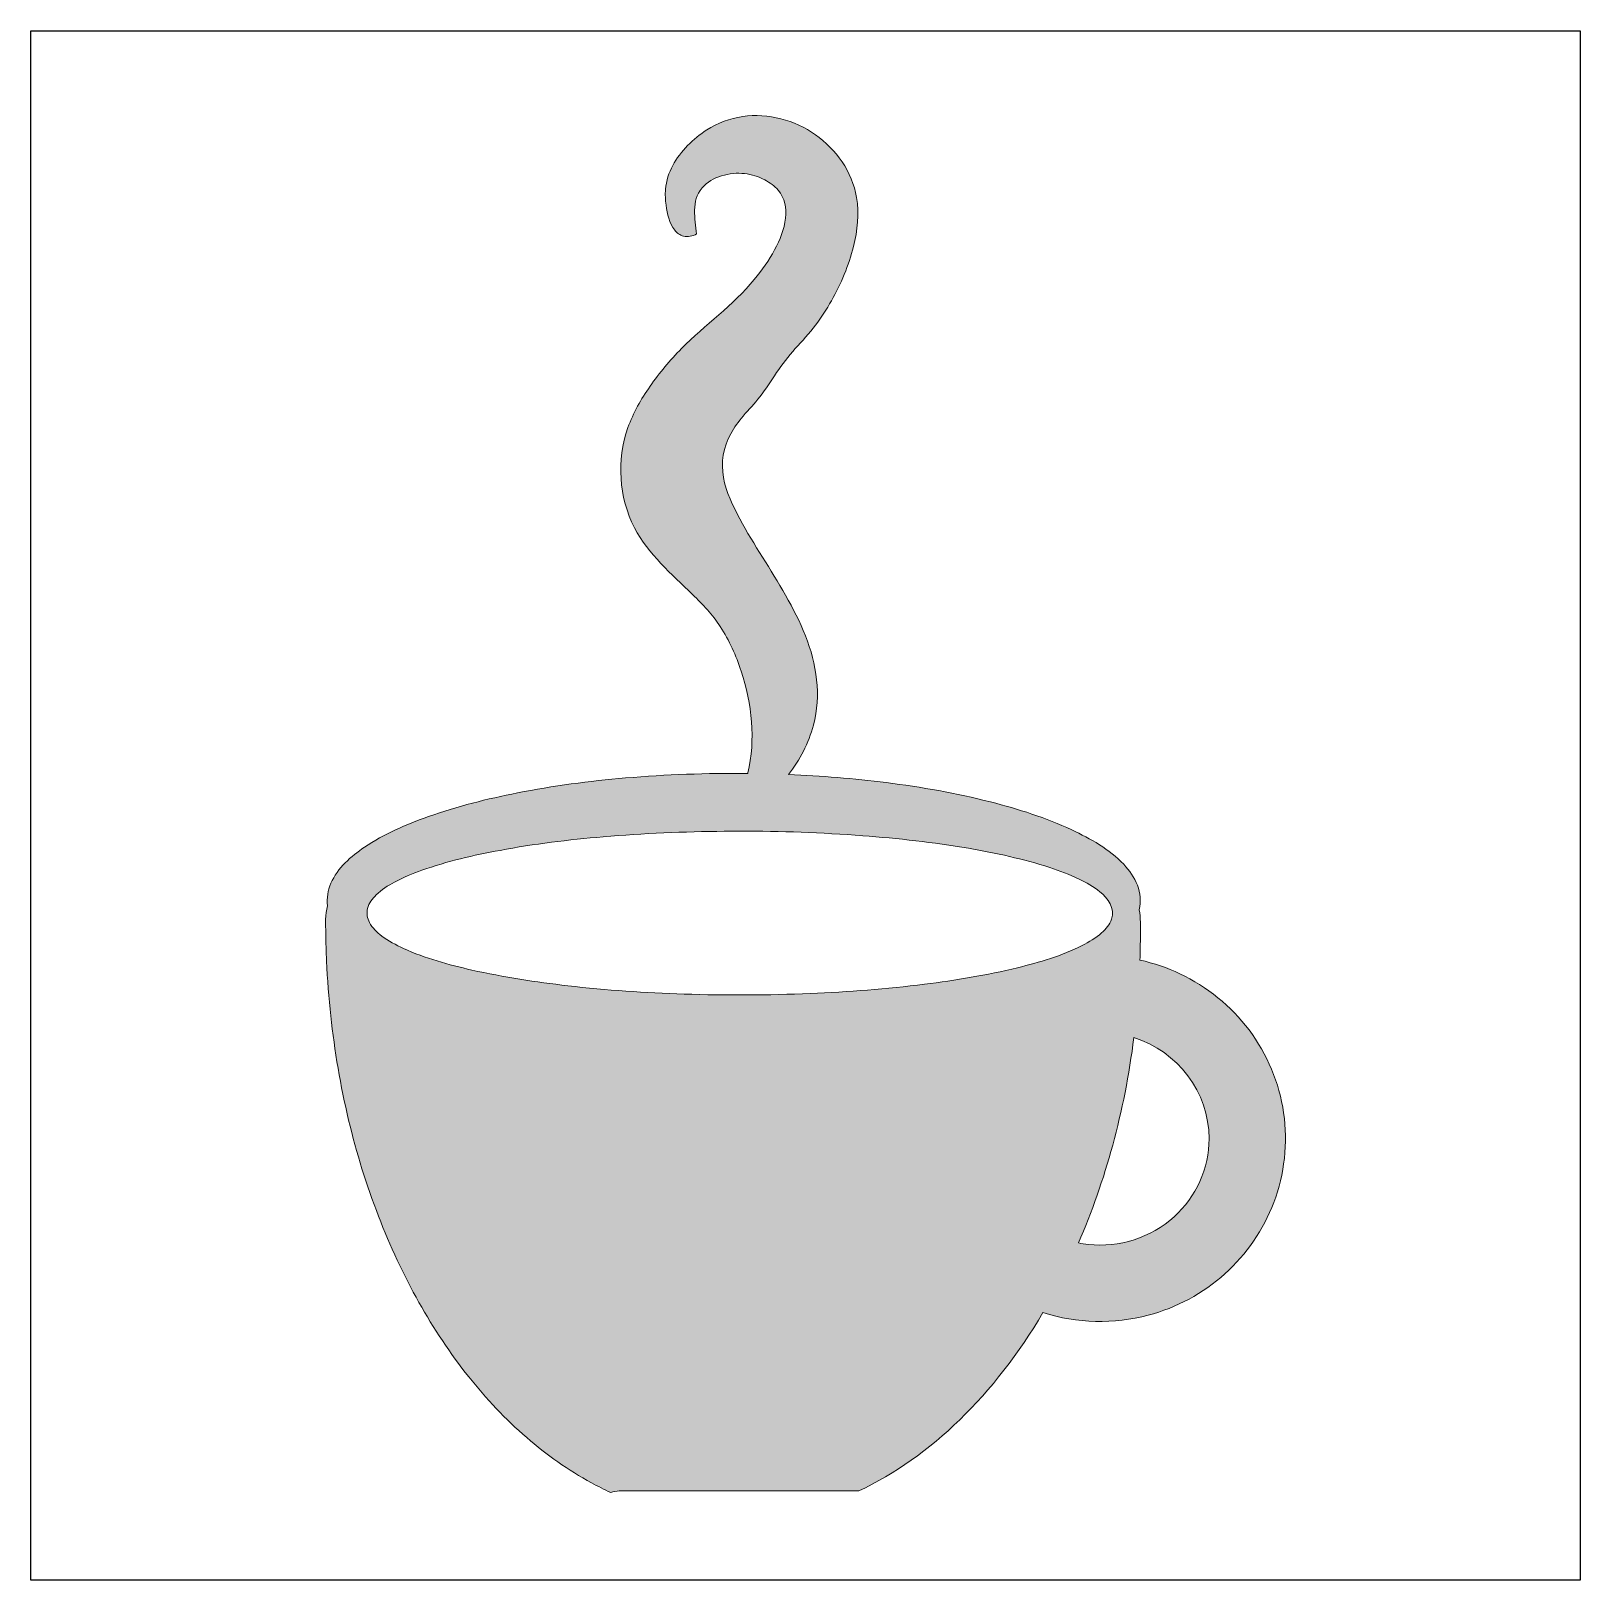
# Model space of a CAD drawing. Header units: inches. Extents: x 0 to 114, y 0 to 114.
import ezdxf

# ---------------------------------------------------------------- set-up
doc = ezdxf.new("R2010")
doc.units = ezdxf.units.IN
doc.header["$MEASUREMENT"] = 0
doc.layers.add('Image Background', color=7, linetype='Continuous')
doc.layers.add('Layer 1', color=7, linetype='Continuous')
picture_1 = doc.add_image_def('image1.png', size_in_pixel=(1350, 1350))

msp = doc.modelspace()

# ---------------------------------------------------------------- hatches: boundary and pattern name
at = {"layer": 'Layer 1', "true_color": 0x874533}
h = msp.add_hatch(color=17, dxfattribs=at)
h.dxf.hatch_style = 2
edge = h.paths.add_edge_path()
edge.add_spline(control_points=[(43.41, 6.57), (43.41, 6.57), (61.09, 6.57), (61.09, 6.57), (66.41, 9.09), (71.1, 13.69), (74.67, 19.73), (77.18, 18.93), (79.9, 18.86), (82.44, 19.54), (84.53, 20.09), (86.49, 21.15), (88.1, 22.6), (89.69, 24.04), (90.94, 25.85), (91.7, 27.85), (92.5, 29.95), (92.75, 32.25), (92.43, 34.47), (92.11, 36.69), (91.22, 38.8), (89.88, 40.59), (88.54, 42.35), (86.78, 43.79), (84.78, 44.73), (83.84, 45.18), (82.85, 45.52), (81.83, 45.74), (81.85, 46.36), (81.86, 46.99), (81.86, 47.62), (81.86, 48.23), (81.89, 48.85), (81.78, 49.45), (82.07, 50.72), (81.49, 51.9), (80.63, 52.81), (79.57, 53.92), (78.18, 54.71), (76.8, 55.35), (74.88, 56.25), (72.86, 56.89), (70.81, 57.41), (68.28, 58.06), (65.7, 58.51), (63.11, 58.84), (60.71, 59.14), (58.3, 59.33), (55.89, 59.43), (56.74, 60.51), (57.38, 61.75), (57.73, 63.08), (58.02, 64.17), (58.09, 65.31), (57.97, 66.43), (57.74, 68.66), (56.77, 70.74), (55.68, 72.67), (54.6, 74.57), (53.34, 76.37), (52.3, 78.3), (51.79, 79.26), (51.29, 80.27), (51.1, 81.35), (50.89, 82.47), (51.08, 83.58), (51.63, 84.57), (51.89, 85.04), (52.21, 85.48), (52.55, 85.89), (52.96, 86.37), (53.41, 86.81), (53.79, 87.31), (54.23, 87.88), (54.62, 88.49), (55.02, 89.09), (55.44, 89.71), (55.89, 90.3), (56.39, 90.86), (56.9, 91.43), (57.43, 91.98), (57.89, 92.59), (58.32, 93.16), (58.71, 93.77), (59.06, 94.39), (59.77, 95.65), (60.35, 96.99), (60.69, 98.4), (60.98, 99.57), (61.13, 100.82), (60.92, 102.02), (60.75, 102.96), (60.38, 103.86), (59.85, 104.65), (58.8, 106.21), (57.15, 107.35), (55.34, 107.82), (53.49, 108.31), (51.48, 108.05), (49.87, 107), (48.86, 106.34), (47.93, 105.44), (47.36, 104.38), (47.06, 103.84), (46.87, 103.24), (46.82, 102.62), (46.79, 102.23), (46.81, 101.83), (46.86, 101.44), (46.95, 100.81), (47.11, 100.12), (47.5, 99.61), (47.67, 99.4), (47.89, 99.22), (48.15, 99.16), (48.48, 99.08), (48.82, 99.17), (49.11, 99.32), (49, 100.47), (48.7, 101.75), (49.52, 102.72), (50.24, 103.58), (51.57, 103.89), (52.65, 103.78), (53.17, 103.73), (53.68, 103.55), (54.14, 103.31), (54.52, 103.12), (54.87, 102.87), (55.14, 102.55), (55.62, 101.97), (55.76, 101.23), (55.68, 100.5), (55.59, 99.67), (55.26, 98.88), (54.87, 98.15), (54.45, 97.38), (53.93, 96.65), (53.37, 95.96), (51.8, 94.05), (49.74, 92.62), (48, 90.87), (47.15, 90.02), (46.37, 89.07), (45.68, 88.08), (45.01, 87.14), (44.44, 86.12), (44.05, 85.03), (43.21, 82.63), (43.36, 79.9), (44.53, 77.64), (45.56, 75.68), (47.26, 74.24), (48.82, 72.72), (49.57, 71.99), (50.29, 71.23), (50.86, 70.35), (51.53, 69.33), (52.04, 68.21), (52.41, 67.05), (53.19, 64.66), (53.48, 62.01), (52.9, 59.55), (52.9, 59.54), (52.89, 59.52), (52.89, 59.51), (49.88, 59.54), (46.87, 59.44), (43.87, 59.18), (41.2, 58.95), (38.52, 58.6), (35.89, 58.08), (33.67, 57.64), (31.46, 57.09), (29.33, 56.33), (27.69, 55.75), (26.05, 55.05), (24.61, 54.07), (23.61, 53.39), (22.62, 52.54), (22.13, 51.41), (21.9, 50.89), (21.81, 50.32), (21.88, 49.75), (21.69, 49.1), (21.74, 48.4), (21.75, 47.72), (21.76, 47.04), (21.78, 46.35), (21.81, 45.67), (21.87, 44.32), (21.97, 42.97), (22.12, 41.63), (22.4, 39.04), (22.84, 36.47), (23.44, 33.93), (24.02, 31.52), (24.75, 29.15), (25.65, 26.84), (26.49, 24.65), (27.48, 22.52), (28.63, 20.48), (29.71, 18.56), (30.93, 16.72), (32.3, 14.99), (33.59, 13.38), (35.01, 11.87), (36.58, 10.51), (38.05, 9.24), (39.65, 8.11), (41.36, 7.17), (41.83, 6.92), (42.3, 6.68), (42.78, 6.46), (42.98, 6.53), (43.19, 6.57), (43.41, 6.57)], knot_values=[0, 0, 0, 0, 1, 1, 1, 2, 2, 2, 3, 3, 3, 4, 4, 4, 5, 5, 5, 6, 6, 6, 7, 7, 7, 8, 8, 8, 9, 9, 9, 10, 10, 10, 11, 11, 11, 12, 12, 12, 13, 13, 13, 14, 14, 14, 15, 15, 15, 16, 16, 16, 17, 17, 17, 18, 18, 18, 19, 19, 19, 20, 20, 20, 21, 21, 21, 22, 22, 22, 23, 23, 23, 24, 24, 24, 25, 25, 25, 26, 26, 26, 27, 27, 27, 28, 28, 28, 29, 29, 29, 30, 30, 30, 31, 31, 31, 32, 32, 32, 33, 33, 33, 34, 34, 34, 35, 35, 35, 36, 36, 36, 37, 37, 37, 38, 38, 38, 39, 39, 39, 40, 40, 40, 41, 41, 41, 42, 42, 42, 43, 43, 43, 44, 44, 44, 45, 45, 45, 46, 46, 46, 47, 47, 47, 48, 48, 48, 49, 49, 49, 50, 50, 50, 51, 51, 51, 52, 52, 52, 53, 53, 53, 54, 54, 54, 55, 55, 55, 56, 56, 56, 57, 57, 57, 58, 58, 58, 59, 59, 59, 60, 60, 60, 61, 61, 61, 62, 62, 62, 63, 63, 63, 64, 64, 64, 65, 65, 65, 66, 66, 66, 67, 67, 67, 68, 68, 68, 69, 69, 69, 70, 70, 70, 71, 71, 71, 72, 72, 72, 72], degree=3, periodic=1)
edge = h.paths.add_edge_path()
edge.add_spline(control_points=[(84.35, 26.8), (82.64, 25.26), (80.3, 24.51), (78.01, 24.76), (77.77, 24.78), (77.53, 24.82), (77.29, 24.87), (79.27, 29.42), (80.69, 34.54), (81.38, 40.03), (84.6, 39), (86.93, 36.04), (86.93, 32.56), (86.93, 30.38), (85.97, 28.27), (84.35, 26.8)], knot_values=[0, 0, 0, 0, 1, 1, 1, 2, 2, 2, 3, 3, 3, 4, 4, 4, 5, 5, 5, 5], degree=3, periodic=1)
edge = h.paths.add_edge_path()
edge.add_spline(control_points=[(61.37, 54.92), (63.98, 54.72), (66.59, 54.43), (69.17, 53.99), (71.2, 53.64), (73.22, 53.21), (75.17, 52.57), (75.91, 52.33), (76.64, 52.06), (77.34, 51.72), (77.88, 51.46), (78.41, 51.16), (78.87, 50.79), (79.47, 50.3), (80.01, 49.57), (79.73, 48.76), (79.6, 48.36), (79.31, 48.03), (79, 47.75), (78.57, 47.37), (78.07, 47.08), (77.56, 46.82), (76.06, 46.05), (74.41, 45.58), (72.79, 45.18), (70.53, 44.63), (68.23, 44.25), (65.93, 43.96), (63.13, 43.61), (60.32, 43.4), (57.51, 43.28), (54.4, 43.15), (51.29, 43.13), (48.19, 43.24), (45.32, 43.33), (42.46, 43.52), (39.61, 43.85), (37.24, 44.12), (34.87, 44.48), (32.54, 45.01), (30.82, 45.4), (29.09, 45.87), (27.49, 46.6), (26.93, 46.86), (26.37, 47.15), (25.88, 47.52), (25.53, 47.79), (25.19, 48.11), (24.98, 48.51), (24.81, 48.83), (24.75, 49.19), (24.83, 49.55), (24.93, 49.94), (25.18, 50.28), (25.47, 50.55), (25.87, 50.94), (26.35, 51.24), (26.83, 51.5), (27.48, 51.85), (28.16, 52.13), (28.85, 52.37), (30.72, 53.04), (32.66, 53.48), (34.61, 53.84), (37.12, 54.31), (39.67, 54.62), (42.22, 54.84), (45.19, 55.1), (48.18, 55.22), (51.16, 55.25), (51.54, 55.25), (51.92, 55.26), (52.3, 55.26), (55.33, 55.26), (58.35, 55.15), (61.37, 54.92)], knot_values=[0, 0, 0, 0, 1, 1, 1, 2, 2, 2, 3, 3, 3, 4, 4, 4, 5, 5, 5, 6, 6, 6, 7, 7, 7, 8, 8, 8, 9, 9, 9, 10, 10, 10, 11, 11, 11, 12, 12, 12, 13, 13, 13, 14, 14, 14, 15, 15, 15, 16, 16, 16, 17, 17, 17, 18, 18, 18, 19, 19, 19, 20, 20, 20, 21, 21, 21, 22, 22, 22, 23, 23, 23, 24, 24, 24, 25, 25, 25, 25], degree=3, periodic=1)

# ---------------------------------------------------------------- linework, layer by layer
at = {"layer": 'Layer 1', "lineweight": 0}
for points, knots in [([(43.41, 6.57), (43.41, 6.57), (61.09, 6.57), (61.09, 6.57), (66.41, 9.09), (71.1, 13.69), (74.67, 19.73), (77.18, 18.93), (79.9, 18.86), (82.44, 19.54), (84.53, 20.09), (86.49, 21.15), (88.1, 22.6), (89.69, 24.04), (90.94, 25.85), (91.7, 27.85), (92.5, 29.95), (92.75, 32.25), (92.43, 34.47), (92.11, 36.69), (91.22, 38.8), (89.88, 40.59), (88.54, 42.35), (86.78, 43.79), (84.78, 44.73), (83.84, 45.18), (82.85, 45.52), (81.83, 45.74), (81.85, 46.36), (81.86, 46.99), (81.86, 47.62), (81.86, 48.23), (81.89, 48.85), (81.78, 49.45), (82.07, 50.72), (81.49, 51.9), (80.63, 52.81), (79.57, 53.92), (78.18, 54.71), (76.8, 55.35), (74.88, 56.25), (72.86, 56.89), (70.81, 57.41), (68.28, 58.06), (65.7, 58.51), (63.11, 58.84), (60.71, 59.14), (58.3, 59.33), (55.89, 59.43), (56.74, 60.51), (57.38, 61.75), (57.73, 63.08), (58.02, 64.17), (58.09, 65.31), (57.97, 66.43), (57.74, 68.66), (56.77, 70.74), (55.68, 72.67), (54.6, 74.57), (53.34, 76.37), (52.3, 78.3), (51.79, 79.26), (51.29, 80.27), (51.1, 81.35), (50.89, 82.47), (51.08, 83.58), (51.63, 84.57), (51.89, 85.04), (52.21, 85.48), (52.55, 85.89), (52.96, 86.37), (53.41, 86.81), (53.79, 87.31), (54.23, 87.88), (54.62, 88.49), (55.02, 89.09), (55.44, 89.71), (55.89, 90.3), (56.39, 90.86), (56.9, 91.43), (57.43, 91.98), (57.89, 92.59), (58.32, 93.16), (58.71, 93.77), (59.06, 94.39), (59.77, 95.65), (60.35, 96.99), (60.69, 98.4), (60.98, 99.57), (61.13, 100.82), (60.92, 102.02), (60.75, 102.96), (60.38, 103.86), (59.85, 104.65), (58.8, 106.21), (57.15, 107.35), (55.34, 107.82), (53.49, 108.31), (51.48, 108.05), (49.87, 107), (48.86, 106.34), (47.93, 105.44), (47.36, 104.38), (47.06, 103.84), (46.87, 103.24), (46.82, 102.62), (46.79, 102.23), (46.81, 101.83), (46.86, 101.44), (46.95, 100.81), (47.11, 100.12), (47.5, 99.61), (47.67, 99.4), (47.89, 99.22), (48.15, 99.16), (48.48, 99.08), (48.82, 99.17), (49.11, 99.32), (49, 100.47), (48.7, 101.75), (49.52, 102.72), (50.24, 103.58), (51.57, 103.89), (52.65, 103.78), (53.17, 103.73), (53.68, 103.55), (54.14, 103.31), (54.52, 103.12), (54.87, 102.87), (55.14, 102.55), (55.62, 101.97), (55.76, 101.23), (55.68, 100.5), (55.59, 99.67), (55.26, 98.88), (54.87, 98.15), (54.45, 97.38), (53.93, 96.65), (53.37, 95.96), (51.8, 94.05), (49.74, 92.62), (48, 90.87), (47.15, 90.02), (46.37, 89.07), (45.68, 88.08), (45.01, 87.14), (44.44, 86.12), (44.05, 85.03), (43.21, 82.63), (43.36, 79.9), (44.53, 77.64), (45.56, 75.68), (47.26, 74.24), (48.82, 72.72), (49.57, 71.99), (50.29, 71.23), (50.86, 70.35), (51.53, 69.33), (52.04, 68.21), (52.41, 67.05), (53.19, 64.66), (53.48, 62.01), (52.9, 59.55), (52.9, 59.54), (52.89, 59.52), (52.89, 59.51), (49.88, 59.54), (46.87, 59.44), (43.87, 59.18), (41.2, 58.95), (38.52, 58.6), (35.89, 58.08), (33.67, 57.64), (31.46, 57.09), (29.33, 56.33), (27.69, 55.75), (26.05, 55.05), (24.61, 54.07), (23.61, 53.39), (22.62, 52.54), (22.13, 51.41), (21.9, 50.89), (21.81, 50.32), (21.88, 49.75), (21.69, 49.1), (21.74, 48.4), (21.75, 47.72), (21.76, 47.04), (21.78, 46.35), (21.81, 45.67), (21.87, 44.32), (21.97, 42.97), (22.12, 41.63), (22.4, 39.04), (22.84, 36.47), (23.44, 33.93), (24.02, 31.52), (24.75, 29.15), (25.65, 26.84), (26.49, 24.65), (27.48, 22.52), (28.63, 20.48), (29.71, 18.56), (30.93, 16.72), (32.3, 14.99), (33.59, 13.38), (35.01, 11.87), (36.58, 10.51), (38.05, 9.24), (39.65, 8.11), (41.36, 7.17), (41.83, 6.92), (42.3, 6.68), (42.78, 6.46), (42.98, 6.53), (43.19, 6.57), (43.41, 6.57)], [0, 0, 0, 0, 1, 1, 1, 2, 2, 2, 3, 3, 3, 4, 4, 4, 5, 5, 5, 6, 6, 6, 7, 7, 7, 8, 8, 8, 9, 9, 9, 10, 10, 10, 11, 11, 11, 12, 12, 12, 13, 13, 13, 14, 14, 14, 15, 15, 15, 16, 16, 16, 17, 17, 17, 18, 18, 18, 19, 19, 19, 20, 20, 20, 21, 21, 21, 22, 22, 22, 23, 23, 23, 24, 24, 24, 25, 25, 25, 26, 26, 26, 27, 27, 27, 28, 28, 28, 29, 29, 29, 30, 30, 30, 31, 31, 31, 32, 32, 32, 33, 33, 33, 34, 34, 34, 35, 35, 35, 36, 36, 36, 37, 37, 37, 38, 38, 38, 39, 39, 39, 40, 40, 40, 41, 41, 41, 42, 42, 42, 43, 43, 43, 44, 44, 44, 45, 45, 45, 46, 46, 46, 47, 47, 47, 48, 48, 48, 49, 49, 49, 50, 50, 50, 51, 51, 51, 52, 52, 52, 53, 53, 53, 54, 54, 54, 55, 55, 55, 56, 56, 56, 57, 57, 57, 58, 58, 58, 59, 59, 59, 60, 60, 60, 61, 61, 61, 62, 62, 62, 63, 63, 63, 64, 64, 64, 65, 65, 65, 66, 66, 66, 67, 67, 67, 68, 68, 68, 69, 69, 69, 70, 70, 70, 71, 71, 71, 72, 72, 72, 72]), ([(61.37, 54.92), (63.98, 54.72), (66.59, 54.43), (69.17, 53.99), (71.2, 53.64), (73.22, 53.21), (75.17, 52.57), (75.91, 52.33), (76.64, 52.06), (77.34, 51.72), (77.88, 51.46), (78.41, 51.16), (78.87, 50.79), (79.47, 50.3), (80.01, 49.57), (79.73, 48.76), (79.6, 48.36), (79.31, 48.03), (79, 47.75), (78.57, 47.37), (78.07, 47.08), (77.56, 46.82), (76.06, 46.05), (74.41, 45.58), (72.79, 45.18), (70.53, 44.63), (68.23, 44.25), (65.93, 43.96), (63.13, 43.61), (60.32, 43.4), (57.51, 43.28), (54.4, 43.15), (51.29, 43.13), (48.19, 43.24), (45.32, 43.33), (42.46, 43.52), (39.61, 43.85), (37.24, 44.12), (34.87, 44.48), (32.54, 45.01), (30.82, 45.4), (29.09, 45.87), (27.49, 46.6), (26.93, 46.86), (26.37, 47.15), (25.88, 47.52), (25.53, 47.79), (25.19, 48.11), (24.98, 48.51), (24.81, 48.83), (24.75, 49.19), (24.83, 49.55), (24.93, 49.94), (25.18, 50.28), (25.47, 50.55), (25.87, 50.94), (26.35, 51.24), (26.83, 51.5), (27.48, 51.85), (28.16, 52.13), (28.85, 52.37), (30.72, 53.04), (32.66, 53.48), (34.61, 53.84), (37.12, 54.31), (39.67, 54.62), (42.22, 54.84), (45.19, 55.1), (48.18, 55.22), (51.16, 55.25), (51.54, 55.25), (51.92, 55.26), (52.3, 55.26), (55.33, 55.26), (58.35, 55.15), (61.37, 54.92)], [0, 0, 0, 0, 1, 1, 1, 2, 2, 2, 3, 3, 3, 4, 4, 4, 5, 5, 5, 6, 6, 6, 7, 7, 7, 8, 8, 8, 9, 9, 9, 10, 10, 10, 11, 11, 11, 12, 12, 12, 13, 13, 13, 14, 14, 14, 15, 15, 15, 16, 16, 16, 17, 17, 17, 18, 18, 18, 19, 19, 19, 20, 20, 20, 21, 21, 21, 22, 22, 22, 23, 23, 23, 24, 24, 24, 25, 25, 25, 25]), ([(84.35, 26.8), (82.64, 25.26), (80.3, 24.51), (78.01, 24.76), (77.77, 24.78), (77.53, 24.82), (77.29, 24.87), (79.27, 29.42), (80.69, 34.54), (81.38, 40.03), (84.6, 39), (86.93, 36.04), (86.93, 32.56), (86.93, 30.38), (85.97, 28.27), (84.35, 26.8)], [0, 0, 0, 0, 1, 1, 1, 2, 2, 2, 3, 3, 3, 4, 4, 4, 5, 5, 5, 5])]:
    msp.add_open_spline(points, degree=3, knots=knots, dxfattribs=at)

# ---------------------------------------------------------------- pictures from other files: only their frames are drawn
at = {"layer": 'Image Background'}
image = msp.add_image(picture_1, insert=(0, 0), size_in_units=(114.3, 114.3), dxfattribs=at)

doc.saveas('drawing.dxf')
